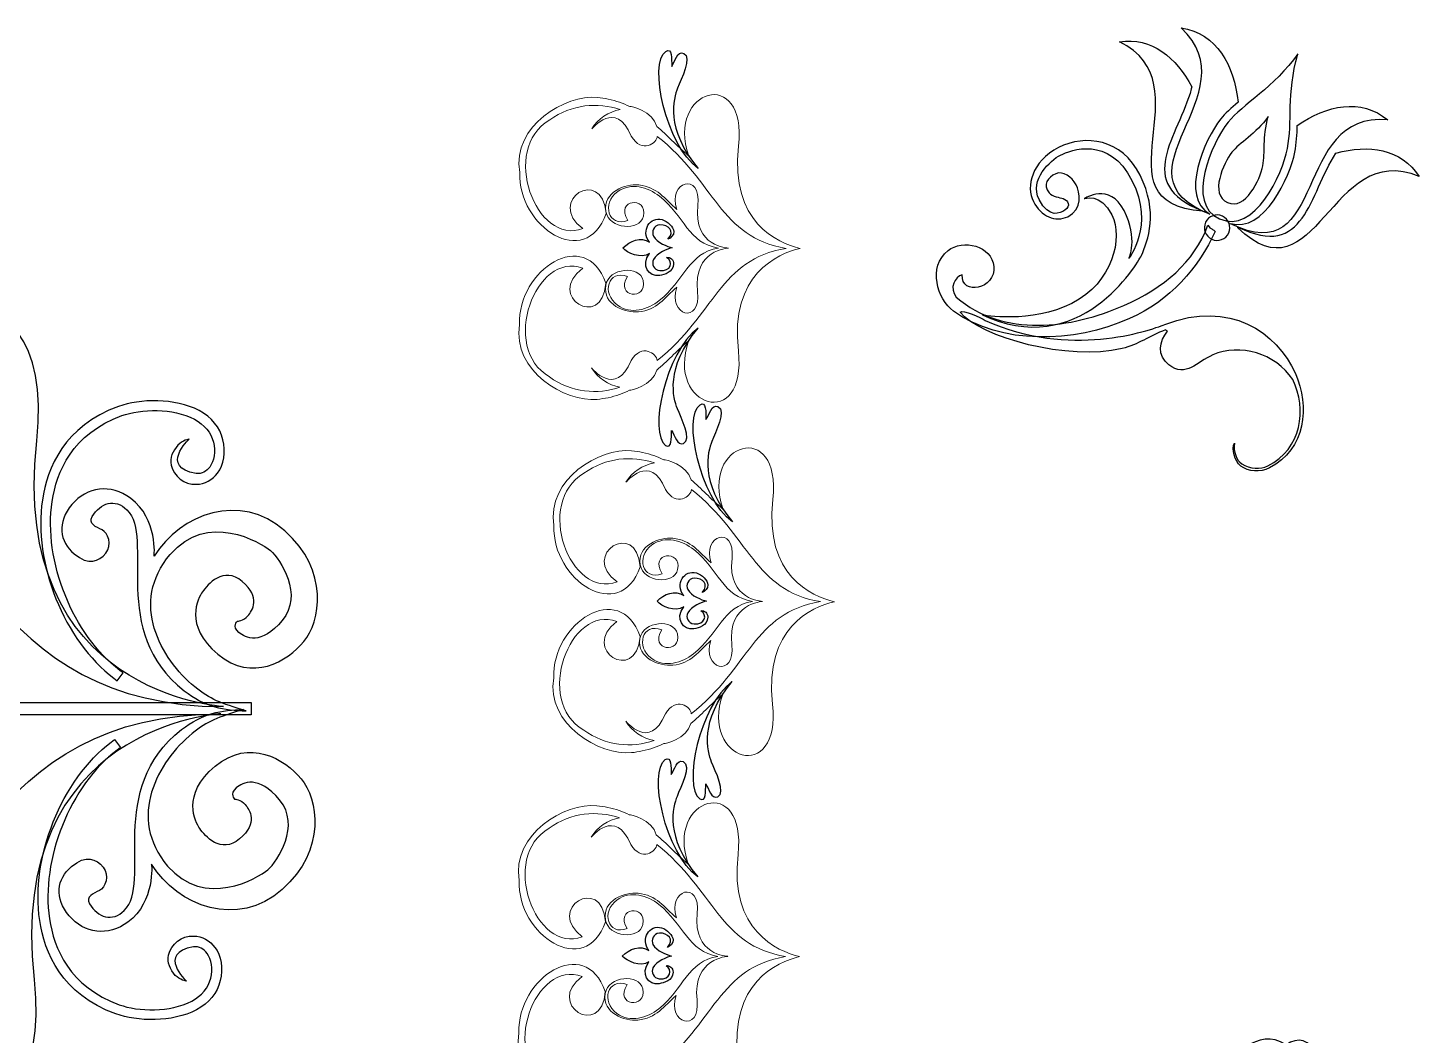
# Model space of a CAD drawing. Header units: millimetres. Extents: x -103 to 104, y -99 to 101.
# Drawn here: x 24.2 to 101.7, y 10.1 to 66.2 of the extents above; entities that cross this region are included whole.
import ezdxf

# ---------------------------------------------------------------- set-up
doc = ezdxf.new("R2010")
doc.units = ezdxf.units.MM
doc.header["$MEASUREMENT"] = 0
doc.layers.add('General Escritorio', color=7, linetype='Continuous', plot=False)
doc.layers.add('layer 1', color=7, linetype='Continuous')

msp = doc.modelspace()

# ---------------------------------------------------------------- linework, layer by layer
at = {"layer": 'General Escritorio', "color": 250}
for points, knots in [([(90.6046, 61.1368), (90.8454, 61.4393), (91.1848, 61.7417), (91.5665, 62.064), (91.5665, 62.064), (91.3497, 64.13), (90.382, 65.8979), (88.4025, 66.2052), (88.4025, 66.2052), (92.3516, 62.5327), (84.3228, 58.0719), (89.9941, 55.8262), (89.9941, 55.8262), (89.9962, 55.8282), (89.9975, 55.8325), (90.0007, 55.8339), (90.0007, 55.8339), (88.286, 56.7867), (89.7137, 60.0204), (90.6046, 61.1368)], [0, 0, 0, 0, 0.1666667, 0.1666667, 0.1666667, 0.1666667, 0.3333333, 0.3333333, 0.3333333, 0.3333333, 0.5, 0.5, 0.5, 0.5, 0.6666667, 0.6666667, 0.6666667, 0.6666667, 1, 1, 1, 1]), ([(89.5821, 56.0165), (89.5821, 56.0165), (89.5817, 56.0157), (89.5817, 56.0157), (89.5817, 56.0157), (85.684, 57.5582), (88.2564, 60.1479), (88.9661, 62.8089), (88.9661, 62.8089), (88.9737, 62.844), (88.9823, 62.881), (88.9909, 62.9165), (88.9909, 62.9165), (88.1358, 64.5648), (86.7647, 65.7012), (84.9577, 65.4256), (84.9577, 65.4256), (89.8294, 63.111), (83.5153, 56.4415), (89.5986, 56.0058), (89.5986, 56.0058), (89.5934, 56.0083), (89.5879, 56.0134), (89.5821, 56.0165)], [0, 0, 0, 0, 0.1428571, 0.1428571, 0.1428571, 0.1428572, 0.2857143, 0.2857143, 0.2857143, 0.2857143, 0.4285714, 0.4285714, 0.4285714, 0.4285714, 0.5714286, 0.5714286, 0.5714286, 0.5714286, 0.7142857, 0.7142857, 0.7142857, 0.7142857, 1, 1, 1, 1]), ([(90.5336, 55.574), (88.6195, 56.4318), (90.1033, 59.804), (91.0166, 60.9478), (91.0166, 60.9478), (91.8097, 61.9423), (93.5925, 62.9062), (94.9009, 64.7569), (94.9009, 64.7569), (94.2481, 62.4602), (94.6147, 60.9914), (94.3198, 59.4818), (94.3198, 59.4818), (94.0431, 58.0596), (92.499, 54.6926), (90.5336, 55.574)], [0, 0, 0, 0, 0.2, 0.2, 0.2, 0.2, 0.4, 0.4, 0.4, 0.4, 0.6, 0.6, 0.6, 0.6, 1, 1, 1, 1]), ([(99.907, 61.0848), (98.3984, 62.3083), (96.5095, 61.909), (94.8662, 60.7677), (94.8662, 60.7677), (94.8531, 60.2612), (94.8262, 59.7784), (94.7328, 59.2928), (94.7328, 59.2928), (94.4648, 57.9193), (93.0124, 54.7411), (91.1423, 55.3209), (91.1423, 55.3209), (91.1417, 55.316), (91.1399, 55.3103), (91.1393, 55.3051), (91.1393, 55.3051), (96.608, 52.605), (94.5337, 61.5511), (99.907, 61.0848)], [0, 0, 0, 0, 0.1666667, 0.1666667, 0.1666667, 0.1666667, 0.3333333, 0.3333333, 0.3333333, 0.3333333, 0.5, 0.5, 0.5, 0.5, 0.6666667, 0.6666667, 0.6666667, 0.6666667, 1, 1, 1, 1]), ([(77.3344, 50.2226), (77.3344, 50.2226), (80.0395, 49.7156), (82.3188, 50.8666), (82.3188, 50.8666), (84.5956, 52.0173), (85.1768, 54.5303), (84.5402, 55.7903), (84.5402, 55.7903), (83.9032, 57.05), (83.0044, 56.6967), (83.0044, 56.6967), (83.0044, 56.6967), (83.0044, 56.6967), (84.4248, 57.6152), (85.223, 56.0353), (85.223, 56.0353), (86.0223, 54.4547), (85.49, 53.3772), (85.49, 53.3772), (85.49, 53.3772), (85.49, 53.3772), (86.9318, 55.1831), (85.6585, 57.7032), (85.6585, 57.7032), (84.3858, 60.2213), (82.242, 59.4061), (81.6783, 59.1223), (81.6783, 59.1223), (81.1161, 58.8372), (79.931, 57.7528), (80.487, 56.654), (80.487, 56.654), (81.0427, 55.5538), (81.6728, 55.8883), (81.9181, 56.0561), (81.9181, 56.0561), (82.2623, 56.2914), (82.1176, 56.5996), (81.8231, 56.7052), (81.8231, 56.7052), (81.6497, 56.7679), (81.2115, 56.7991), (81.0482, 57.0166), (81.0482, 57.0166), (80.6886, 57.4963), (80.9576, 57.8679), (81.4289, 58.0853), (81.4289, 58.0853), (81.8103, 58.2613), (82.3288, 57.9022), (82.5448, 57.4741), (82.5448, 57.4741), (82.7618, 57.0457), (82.9441, 56.1137), (82.0807, 55.6935), (82.0807, 55.6935), (81.411, 55.3675), (80.589, 55.7113), (80.1694, 56.5435), (80.1694, 56.5435), (79.7505, 57.3739), (80.0681, 58.7786), (81.5695, 59.5378), (81.5695, 59.5378), (83.0702, 60.2957), (85.0855, 60.0357), (86.1139, 57.999), (86.1139, 57.999), (87.144, 55.9624), (86.5473, 54.348), (86.1873, 53.5285), (86.1873, 53.5285), (86.1873, 53.5285), (83.1473, 47.8398), (77.7147, 50.0646), (77.7147, 50.0646), (77.7147, 50.0646), (77.3344, 50.2226), (77.3344, 50.2226)], [0, 0, 0, 0, 0.047619, 0.047619, 0.047619, 0.0476191, 0.0952381, 0.0952381, 0.0952381, 0.0952381, 0.1428571, 0.1428571, 0.1428571, 0.1428572, 0.1904762, 0.1904762, 0.1904762, 0.1904762, 0.2380952, 0.2380952, 0.2380952, 0.2380952, 0.2857143, 0.2857143, 0.2857143, 0.2857143, 0.3333333, 0.3333333, 0.3333333, 0.3333333, 0.3809524, 0.3809524, 0.3809524, 0.3809524, 0.4285714, 0.4285714, 0.4285714, 0.4285714, 0.4761905, 0.4761905, 0.4761905, 0.4761905, 0.5238095, 0.5238095, 0.5238095, 0.5238095, 0.5714286, 0.5714286, 0.5714286, 0.5714286, 0.6190476, 0.6190476, 0.6190476, 0.6190476, 0.6666667, 0.6666667, 0.6666667, 0.6666667, 0.7142857, 0.7142857, 0.7142857, 0.7142857, 0.7619048, 0.7619048, 0.7619048, 0.7619048, 0.8095238, 0.8095238, 0.8095238, 0.8095238, 0.8571429, 0.8571429, 0.8571429, 0.8571429, 0.9047619, 0.9047619, 0.9047619, 0.9047619, 1, 1, 1, 1]), ([(97.0162, 59.2335), (95.5087, 56.9271), (95.3196, 53.2658), (91.5647, 55.1096), (91.5647, 55.1096), (91.5592, 55.0994), (91.5537, 55.0899), (91.5479, 55.0798), (91.5479, 55.0798), (95.9445, 50.8516), (96.6738, 60.0059), (101.654, 57.9368), (101.654, 57.9368), (100.6353, 59.4856), (98.8394, 59.7277), (97.0162, 59.2335)], [0, 0, 0, 0, 0.2, 0.2, 0.2, 0.2, 0.4, 0.4, 0.4, 0.4, 0.6, 0.6, 0.6, 0.6, 1, 1, 1, 1]), ([(91.0459, 54.789), (90.8822, 54.4333), (90.4619, 54.2768), (90.1064, 54.4399), (90.1064, 54.4399), (89.7512, 54.6032), (89.5948, 55.024), (89.7578, 55.3795), (89.7578, 55.3795), (89.9204, 55.7349), (90.3417, 55.891), (90.6969, 55.7283), (90.6969, 55.7283), (91.0528, 55.565), (91.2088, 55.1439), (91.0459, 54.789)], [0, 0, 0, 0, 0.2, 0.2, 0.2, 0.2, 0.4, 0.4, 0.4, 0.4, 0.6, 0.6, 0.6, 0.6, 1, 1, 1, 1]), ([(89.8928, 55.2167), (89.1232, 53.1528), (87.4309, 51.7275), (85.2099, 50.75), (85.2099, 50.75), (82.2961, 49.4694), (78.4937, 48.936), (75.8772, 51.213), (75.8772, 51.213), (75.4682, 51.726), (75.7945, 52.342), (76.212, 52.4593), (76.212, 52.4593), (76.1238, 51.2769), (78.0903, 51.6516), (77.9652, 52.9187), (77.9652, 52.9187), (77.8491, 54.0778), (76.2558, 54.4685), (75.4162, 53.8023), (75.4162, 53.8023), (74.2827, 52.9001), (74.8178, 51.0947), (75.7218, 50.4396), (75.7218, 50.4396), (78.3486, 48.5374), (82.4001, 48.6423), (85.531, 50.0193), (85.531, 50.0193), (87.7517, 50.997), (89.3781, 52.8605), (90.2921, 54.8669), (90.2921, 54.8669), (90.0516, 55.1012), (90.0754, 54.9453), (89.8928, 55.2167)], [0, 0, 0, 0, 0.1, 0.1, 0.1, 0.1, 0.2, 0.2, 0.2, 0.2, 0.3, 0.3, 0.3, 0.3, 0.4, 0.4, 0.4, 0.4, 0.5, 0.5, 0.5, 0.5, 0.6, 0.6, 0.6, 0.6, 0.7, 0.7, 0.7, 0.7, 0.8, 0.8, 0.8, 0.8, 1, 1, 1, 1]), ([(94.7583, 46.9604), (93.7286, 49.2683), (91.1055, 51.0876), (87.4985, 49.6968), (87.4985, 49.6968), (86.5676, 49.3375), (82.1975, 47.8013), (77.4936, 49.918), (77.4936, 49.918), (77.2393, 50.0992), (76.2475, 50.5213), (76.0846, 50.3852), (76.0846, 50.3852), (77.1994, 48.9771), (82.1386, 47.625), (85.1072, 48.356), (85.1072, 48.356), (86.0102, 48.5784), (86.6227, 49.0476), (87.523, 49.395), (87.523, 49.395), (87.5436, 49.4031), (87.6184, 49.3137), (87.6391, 49.321), (87.6391, 49.321), (87.1788, 48.7709), (87.0492, 47.9519), (87.7142, 47.4441), (87.7142, 47.4441), (88.6615, 46.7217), (89.2834, 47.6096), (90.1591, 47.9965), (90.1591, 47.9965), (91.6722, 48.6664), (93.648, 48.1038), (94.6133, 46.6248), (94.6133, 46.6248), (95.4339, 44.974), (95.1028, 42.7743), (93.2308, 41.8213), (93.2308, 41.8213), (92.817, 41.6114), (92.2324, 41.637), (91.7756, 41.9374), (91.7756, 41.9374), (91.4917, 42.1238), (91.2898, 42.6044), (91.3663, 43.0852), (91.3663, 43.0852), (91.2002, 42.768), (91.3642, 42.0999), (91.7253, 41.8141), (91.7253, 41.8141), (92.1383, 41.4889), (92.7898, 41.4462), (93.3114, 41.712), (93.3114, 41.712), (95.3381, 42.7429), (95.5734, 45.1329), (94.7583, 46.9604)], [0, 0, 0, 0, 0.0625, 0.0625, 0.0625, 0.0625, 0.125, 0.125, 0.125, 0.125, 0.1875, 0.1875, 0.1875, 0.1875, 0.25, 0.25, 0.25, 0.25, 0.3125, 0.3125, 0.3125, 0.3125, 0.375, 0.375, 0.375, 0.375, 0.4375, 0.4375, 0.4375, 0.4375, 0.5, 0.5, 0.5, 0.5, 0.5625, 0.5625, 0.5625, 0.5625, 0.625, 0.625, 0.625, 0.625, 0.6875, 0.6875, 0.6875, 0.6875, 0.75, 0.75, 0.75, 0.75, 0.8125, 0.8125, 0.8125, 0.8125, 0.875, 0.875, 0.875, 0.875, 1, 1, 1, 1]), ([(85.7739, 3.3513), (85.4907, 4.04), (85.6423, 5.0222), (85.911, 5.0794), (85.911, 5.0794), (86.2334, 5.13), (86.5108, 5.0553), (86.8811, 4.7397), (86.8811, 4.7397), (87.1133, 6.2283), (87.4713, 7.3246), (88.9461, 7.1709), (88.9461, 7.1709), (88.9413, 7.6618), (88.5981, 8.2547), (89.0088, 8.6943), (89.0088, 8.6943), (91.6491, 8.5975), (92.5352, 10.6939), (94.2481, 9.6028), (94.2481, 9.6028), (94.9044, 10.0276), (95.5338, 9.959), (96.0347, 8.9465), (96.0347, 8.9465), (96.854, 8.3064), (96.937, 7.6057), (96.5591, 6.9687), (96.5591, 6.9687), (97.0193, 6.9966), (97.3463, 6.4495), (98.1879, 6.6852), (98.1879, 6.6852), (98.4487, 6.6865), (98.4852, 6.2015), (98.3195, 5.6809), (98.3195, 5.6809), (98.1852, 5.2892), (97.8982, 4.8262), (97.9006, 4.5806), (97.9006, 4.5806), (98.9469, 2.5118), (96.475, 2.6651), (96.5677, 0.9518), (96.5677, 0.9518), (96.9512, 0.9605), (97.1668, 0.8971), (97.3701, 0.4647), (97.3701, 0.4647), (97.8724, -0.732), (97.3105, -1.4572), (96.4881, -2.138), (96.4881, -2.138), (96.4819, -1.4014), (96.7362, -0.7717), (95.9658, -0.3279), (95.9658, -0.3279), (96.0685, -1.5337), (96.382, -2.2207), (95.2899, -3.6858), (95.2899, -3.6858), (95.5194, -1.9523), (94.8317, -2.179), (94.0848, -0.9976), (94.0848, -0.9976), (93.824, -1.0907), (93.1795, -1.0545), (92.5621, -0.6621), (92.5621, -0.6621), (93.0282, -1.2939), (93.0361, -2.1528), (92.4016, -3.2359), (92.4016, -3.2359), (92.3433, -3.5618), (92.3926, -3.9573), (92.4456, -4.7373), (92.4456, -4.7373), (91.5454, -3.6118), (90.1801, -3.5887), (90.6101, -2.0115), (90.6101, -2.0115), (88.8231, -1.2326), (88.9392, -2.1769), (87.7052, -1.5168), (87.7052, -1.5168), (87.2504, -0.3937), (84.9932, -1.8234), (85.7739, 3.3513)], [0, 0, 0, 0, 0.0434783, 0.0434783, 0.0434783, 0.0434783, 0.0869565, 0.0869565, 0.0869565, 0.0869565, 0.1304348, 0.1304348, 0.1304348, 0.1304348, 0.173913, 0.173913, 0.173913, 0.1739131, 0.2173913, 0.2173913, 0.2173913, 0.2173913, 0.2608696, 0.2608696, 0.2608696, 0.2608696, 0.3043478, 0.3043478, 0.3043478, 0.3043478, 0.3478261, 0.3478261, 0.3478261, 0.3478261, 0.3913043, 0.3913043, 0.3913043, 0.3913044, 0.4347826, 0.4347826, 0.4347826, 0.4347826, 0.4782609, 0.4782609, 0.4782609, 0.4782609, 0.5217391, 0.5217391, 0.5217391, 0.5217391, 0.5652174, 0.5652174, 0.5652174, 0.5652174, 0.6086957, 0.6086957, 0.6086957, 0.6086957, 0.6521739, 0.6521739, 0.6521739, 0.6521739, 0.6956522, 0.6956522, 0.6956522, 0.6956522, 0.7391304, 0.7391304, 0.7391304, 0.7391304, 0.7826087, 0.7826087, 0.7826087, 0.7826087, 0.826087, 0.826087, 0.826087, 0.826087, 0.8695652, 0.8695652, 0.8695652, 0.8695652, 0.9130435, 0.9130435, 0.9130435, 0.9130435, 1, 1, 1, 1])]:
    msp.add_open_spline(points, degree=3, knots=knots, dxfattribs=at)
at = {"layer": 'General Escritorio', "color": 7}
msp.add_open_spline([(90.9718, 56.4816), (89.9738, 56.9283), (90.7476, 58.6856), (91.2233, 59.2816), (91.2233, 59.2816), (91.6367, 59.7996), (92.5659, 60.3021), (93.2477, 61.2665), (93.2477, 61.2665), (92.9069, 60.0699), (93.0978, 59.3043), (92.9445, 58.5175), (92.9445, 58.5175), (92.8005, 57.7768), (91.9957, 56.0222), (90.9718, 56.4816)], degree=3, knots=[0, 0, 0, 0, 0.2, 0.2, 0.2, 0.2, 0.4, 0.4, 0.4, 0.4, 0.6, 0.6, 0.6, 0.6, 1, 1, 1, 1], dxfattribs=at)
at = {"layer": 'layer 1', "color": 250}
for points, knots in [([(61.5107, 58.3696), (59.6439, 60.5939), (60.1352, 62.2762), (60.3572, 62.8506), (60.3572, 62.8506), (60.5517, 63.354), (61.1919, 64.5748), (60.6978, 64.7861), (60.6978, 64.7861), (60.3379, 64.9404), (60.2208, 64.3223), (60.032, 64.0625), (60.032, 64.0625), (60.0252, 64.4721), (60.0492, 65.1292), (59.703, 64.8932), (59.703, 64.8932), (58.7402, 64.2351), (59.6833, 59.6855), (61.5107, 58.3696)], [0, 0, 0, 0, 0.1666667, 0.1666667, 0.1666667, 0.1666667, 0.3333333, 0.3333333, 0.3333333, 0.3333333, 0.5, 0.5, 0.5, 0.5, 0.6666667, 0.6666667, 0.6666667, 0.6666667, 1, 1, 1, 1]), ([(58.7943, 54.2665), (58.3035, 54.602), (57.706, 54.3619), (57.3099, 53.9543), (57.3099, 53.9543), (57.5577, 53.6825), (58.3035, 53.3117), (58.7943, 53.6473), (58.7943, 53.6473), (58.2909, 52.9946), (58.7595, 52.2996), (59.3608, 52.4224), (59.3608, 52.4224), (59.6291, 52.4772), (60.1133, 52.5702), (60.1337, 53.0662), (60.1337, 53.0662), (60.1429, 53.2876), (59.94, 53.4726), (59.7459, 53.4168), (59.7459, 53.4168), (60.1429, 53.2045), (59.986, 52.6229), (59.3673, 52.6965), (59.3673, 52.6965), (59.0299, 52.737), (58.8951, 53.0681), (59.0159, 53.3017), (59.0159, 53.3017), (59.2125, 53.6808), (59.8131, 53.9168), (60.0537, 53.9568), (60.0537, 53.9568), (59.7979, 54.0375), (59.2129, 54.2327), (59.0159, 54.6121), (59.0159, 54.6121), (58.8951, 54.8455), (59.0259, 55.2223), (59.3764, 55.2362), (59.3764, 55.2362), (59.8386, 55.255), (60.245, 54.8948), (59.8198, 54.4422), (59.8198, 54.4422), (59.9678, 54.4977), (60.1617, 54.673), (60.1429, 54.8669), (60.1429, 54.8669), (60.119, 55.1222), (59.8106, 55.4399), (59.4965, 55.5321), (59.4965, 55.5321), (58.829, 55.7281), (58.2909, 54.919), (58.7943, 54.2665)], [0, 0, 0, 0, 0.0666667, 0.0666667, 0.0666667, 0.0666667, 0.1333333, 0.1333333, 0.1333333, 0.1333333, 0.2, 0.2, 0.2, 0.2, 0.2666667, 0.2666667, 0.2666667, 0.2666667, 0.3333333, 0.3333333, 0.3333333, 0.3333333, 0.4, 0.4, 0.4, 0.4, 0.4666667, 0.4666667, 0.4666667, 0.4666667, 0.5333333, 0.5333333, 0.5333333, 0.5333333, 0.6, 0.6, 0.6, 0.6, 0.6666667, 0.6666667, 0.6666667, 0.6666667, 0.7333333, 0.7333333, 0.7333333, 0.7333333, 0.8, 0.8, 0.8, 0.8, 0.8666667, 0.8666667, 0.8666667, 0.8666667, 1, 1, 1, 1]), ([(35.0778, 28.4234), (22.0359, 28.4525), (20.842, 39.078), (11.692, 46.2795), (11.692, 46.2795), (7.7408, 49.393), (2.0365, 51.0917), (-2.471, 47.8626), (-2.471, 47.8626), (-8.006, 43.8967), (-5.7227, 35.6374), (0.9501, 38.0971), (0.9501, 38.0971), (-3.5578, 45.3703), (7.7569, 46.3739), (6.248, 39.5281), (6.248, 39.5281), (5.0734, 34.203), (-5.476, 35.1807), (-6.453, 41.113), (-6.453, 41.113), (-7.5437, 47.7454), (0.14, 50.5415), (4.6363, 50.1082), (4.6363, 50.1082), (10.916, 49.4959), (13.4723, 45.3328), (17.6172, 41.7983), (17.6172, 41.7983), (14.2957, 51.3038), (25.9554, 54.7801), (24.6719, 43.2081), (24.6719, 43.2081), (23.1041, 29.0727), (35.0778, 28.4234), (35.0778, 28.4234)], [0, 0, 0, 0, 0.1, 0.1, 0.1, 0.1, 0.2, 0.2, 0.2, 0.2, 0.3, 0.3, 0.3, 0.3, 0.4, 0.4, 0.4, 0.4, 0.5, 0.5, 0.5, 0.5, 0.6, 0.6, 0.6, 0.6, 0.7, 0.7, 0.7, 0.7, 0.8, 0.8, 0.8, 0.8, 1, 1, 1, 1]), ([(61.4993, 49.4866), (59.6325, 47.2623), (60.1238, 45.58), (60.3458, 45.0056), (60.3458, 45.0056), (60.5403, 44.5022), (61.1805, 43.2814), (60.6864, 43.0701), (60.6864, 43.0701), (60.3265, 42.9158), (60.2094, 43.5339), (60.0206, 43.7937), (60.0206, 43.7937), (60.0138, 43.3841), (60.0378, 42.727), (59.6916, 42.963), (59.6916, 42.963), (58.7287, 43.6212), (59.6719, 48.1708), (61.4993, 49.4866)], [0, 0, 0, 0, 0.1666667, 0.1666667, 0.1666667, 0.1666667, 0.3333333, 0.3333333, 0.3333333, 0.3333333, 0.5, 0.5, 0.5, 0.5, 0.6666667, 0.6666667, 0.6666667, 0.6666667, 1, 1, 1, 1]), ([(34.7396, 41.4267), (34.4633, 41.0638), (34.0396, 40.8065), (33.5426, 40.796), (33.5426, 40.796), (32.9018, 40.778), (32.2866, 41.2358), (32.1638, 41.8617), (32.1638, 41.8617), (32.0822, 42.282), (32.2256, 42.6487), (32.5339, 42.9817), (32.5339, 42.9817), (32.7796, 43.2546), (33.1522, 43.3038), (33.1522, 43.3038), (33.1522, 43.3038), (33.1522, 43.3038), (31.4838, 41.739), (33.5426, 41.4039), (33.5426, 41.4039), (33.8722, 41.3503), (34.1265, 41.528), (34.3032, 41.7596), (34.3032, 41.7596), (34.5472, 42.0817), (34.6299, 42.6384), (34.5094, 43.1428), (34.5094, 43.1428), (34.3749, 43.6852), (34.0182, 44.1133), (33.4473, 44.4185), (33.4473, 44.4185), (32.2513, 45.0588), (30.4755, 45.0017), (29.4152, 44.6197), (29.4152, 44.6197), (26.6454, 43.618), (25.7741, 41.4711), (25.5274, 39.8436), (25.5274, 39.8436), (25.0299, 36.5347), (26.6829, 32.4067), (29.2962, 30.441), (29.2962, 30.441), (29.2962, 30.441), (29.4841, 30.2974), (29.4841, 30.2974), (29.4841, 30.2974), (29.4841, 30.2974), (29.146, 29.8642), (29.146, 29.8642), (29.146, 29.8642), (29.146, 29.8642), (28.9632, 30.0031), (28.9632, 30.0031), (28.9632, 30.0031), (26.205, 32.0743), (24.4576, 36.4353), (24.9826, 39.9232), (24.9826, 39.9232), (25.251, 41.6994), (26.2045, 44.0448), (29.2273, 45.1337), (29.2273, 45.1337), (30.4013, 45.5565), (32.3684, 45.6181), (33.7076, 44.9041), (33.7076, 44.9041), (34.4192, 44.5233), (34.8693, 43.9737), (35.0402, 43.2753), (35.0402, 43.2753), (35.2079, 42.6073), (35.0885, 41.8811), (34.7396, 41.4267)], [0, 0, 0, 0, 0.05, 0.05, 0.05, 0.05, 0.1, 0.1, 0.1, 0.1, 0.15, 0.15, 0.15, 0.15, 0.2, 0.2, 0.2, 0.2, 0.25, 0.25, 0.25, 0.25, 0.3, 0.3, 0.3, 0.3, 0.35, 0.35, 0.35, 0.35, 0.4, 0.4, 0.4, 0.4, 0.45, 0.45, 0.45, 0.45, 0.5, 0.5, 0.5, 0.5, 0.55, 0.55, 0.55, 0.55, 0.6, 0.6, 0.6, 0.6, 0.65, 0.65, 0.65, 0.65, 0.7, 0.7, 0.7, 0.7, 0.75, 0.75, 0.75, 0.75, 0.8, 0.8, 0.8, 0.8, 0.85, 0.85, 0.85, 0.85, 0.9, 0.9, 0.9, 0.9, 1, 1, 1, 1]), ([(63.4159, 38.7038), (61.5491, 40.9281), (62.0404, 42.6104), (62.2624, 43.1848), (62.2624, 43.1848), (62.4569, 43.6883), (63.0971, 44.909), (62.603, 45.1204), (62.603, 45.1204), (62.2431, 45.2747), (62.126, 44.6566), (61.9372, 44.3967), (61.9372, 44.3967), (61.9303, 44.8063), (61.9544, 45.4634), (61.6082, 45.2274), (61.6082, 45.2274), (60.6453, 44.5693), (61.5885, 40.0197), (63.4159, 38.7038)], [0, 0, 0, 0, 0.1666667, 0.1666667, 0.1666667, 0.1666667, 0.3333333, 0.3333333, 0.3333333, 0.3333333, 0.5, 0.5, 0.5, 0.5, 0.6666667, 0.6666667, 0.6666667, 0.6666667, 1, 1, 1, 1]), ([(32.8802, 29.3054), (28.6436, 32.6162), (31.273, 37.8054), (29.6894, 39.3826), (29.6894, 39.3826), (29.036, 40.0317), (28.2169, 39.7627), (27.759, 39.005), (27.759, 39.005), (27.5119, 38.6001), (27.9909, 38.4153), (28.3117, 38.26), (28.3117, 38.26), (28.6284, 38.1056), (28.9031, 37.4259), (28.518, 36.9668), (28.518, 36.9668), (28.1291, 36.5024), (27.5714, 36.2393), (26.7501, 36.9319), (26.7501, 36.9319), (25.9257, 37.6219), (25.8, 38.6803), (26.6286, 39.6683), (26.6286, 39.6683), (27.4601, 40.6577), (28.7935, 40.8401), (29.8976, 40.0176), (29.8976, 40.0176), (31.4346, 38.873), (31.2081, 36.7889), (31.2081, 36.7889), (31.2081, 36.7889), (32.6775, 39.1589), (36.0219, 40.3906), (38.4839, 38.2082), (38.4839, 38.2082), (40.9958, 35.9825), (40.4594, 33.1295), (39.5474, 32.0415), (39.5474, 32.0415), (38.6359, 30.9543), (36.6659, 29.7399), (34.7519, 31.3431), (34.7519, 31.3431), (32.8395, 32.9473), (33.6507, 34.4605), (33.8979, 34.8122), (33.8979, 34.8122), (34.1787, 35.2137), (35.0633, 36.2684), (36.1167, 35.3851), (36.1167, 35.3851), (37.1736, 34.5018), (36.6758, 33.7756), (36.4286, 33.4794), (36.4286, 33.4794), (36.1799, 33.1814), (35.8425, 33.1814), (35.8425, 33.1814), (35.8425, 33.1814), (35.8425, 33.1814), (35.5234, 32.8891), (35.9305, 32.549), (35.9305, 32.549), (36.2927, 32.2451), (37.1584, 31.8027), (38.3443, 33.2176), (38.3443, 33.2176), (39.5335, 34.6388), (38.2427, 36.6344), (37.6828, 37.1051), (37.6828, 37.1051), (37.1231, 37.5759), (34.178, 39.316), (32.1088, 36.8989), (32.1088, 36.8989), (29.8137, 34.2186), (31.5741, 31.0675), (33.4754, 29.522), (33.4754, 29.522), (34.3458, 28.8167), (34.888, 28.6247), (36.3286, 28.1868), (36.3286, 28.1868), (35.1166, 28.2108), (34.0334, 28.4041), (32.8802, 29.3054)], [0, 0, 0, 0, 0.0434783, 0.0434783, 0.0434783, 0.0434783, 0.0869565, 0.0869565, 0.0869565, 0.0869565, 0.1304348, 0.1304348, 0.1304348, 0.1304348, 0.173913, 0.173913, 0.173913, 0.1739131, 0.2173913, 0.2173913, 0.2173913, 0.2173913, 0.2608696, 0.2608696, 0.2608696, 0.2608696, 0.3043478, 0.3043478, 0.3043478, 0.3043478, 0.3478261, 0.3478261, 0.3478261, 0.3478261, 0.3913043, 0.3913043, 0.3913043, 0.3913044, 0.4347826, 0.4347826, 0.4347826, 0.4347826, 0.4782609, 0.4782609, 0.4782609, 0.4782609, 0.5217391, 0.5217391, 0.5217391, 0.5217391, 0.5652174, 0.5652174, 0.5652174, 0.5652174, 0.6086957, 0.6086957, 0.6086957, 0.6086957, 0.6521739, 0.6521739, 0.6521739, 0.6521739, 0.6956522, 0.6956522, 0.6956522, 0.6956522, 0.7391304, 0.7391304, 0.7391304, 0.7391304, 0.7826087, 0.7826087, 0.7826087, 0.7826087, 0.826087, 0.826087, 0.826087, 0.826087, 0.8695652, 0.8695652, 0.8695652, 0.8695652, 0.9130435, 0.9130435, 0.9130435, 0.9130435, 1, 1, 1, 1]), ([(60.6995, 34.6008), (60.2086, 34.9362), (59.6112, 34.6961), (59.2151, 34.2886), (59.2151, 34.2886), (59.4629, 34.0167), (60.2086, 33.6459), (60.6995, 33.9815), (60.6995, 33.9815), (60.196, 33.3288), (60.6647, 32.6338), (61.266, 32.7566), (61.266, 32.7566), (61.5343, 32.8114), (62.0185, 32.9044), (62.0389, 33.4004), (62.0389, 33.4004), (62.048, 33.6218), (61.8451, 33.8068), (61.6511, 33.751), (61.6511, 33.751), (62.048, 33.5388), (61.8912, 32.9571), (61.2725, 33.0307), (61.2725, 33.0307), (60.9351, 33.0712), (60.8003, 33.4024), (60.9211, 33.6359), (60.9211, 33.6359), (61.1177, 34.015), (61.7183, 34.251), (61.9589, 34.291), (61.9589, 34.291), (61.7031, 34.3717), (61.1181, 34.5669), (60.9211, 34.9463), (60.9211, 34.9463), (60.8003, 35.1797), (60.931, 35.5566), (61.2816, 35.5704), (61.2816, 35.5704), (61.7438, 35.5893), (62.1501, 35.229), (61.7249, 34.7764), (61.7249, 34.7764), (61.873, 34.8319), (62.0669, 35.0073), (62.048, 35.2011), (62.048, 35.2011), (62.0242, 35.4565), (61.7158, 35.7741), (61.4017, 35.8663), (61.4017, 35.8663), (60.7342, 36.0623), (60.196, 35.2532), (60.6995, 34.6008)], [0, 0, 0, 0, 0.0666667, 0.0666667, 0.0666667, 0.0666667, 0.1333333, 0.1333333, 0.1333333, 0.1333333, 0.2, 0.2, 0.2, 0.2, 0.2666667, 0.2666667, 0.2666667, 0.2666667, 0.3333333, 0.3333333, 0.3333333, 0.3333333, 0.4, 0.4, 0.4, 0.4, 0.4666667, 0.4666667, 0.4666667, 0.4666667, 0.5333333, 0.5333333, 0.5333333, 0.5333333, 0.6, 0.6, 0.6, 0.6, 0.6666667, 0.6666667, 0.6666667, 0.6666667, 0.7333333, 0.7333333, 0.7333333, 0.7333333, 0.8, 0.8, 0.8, 0.8, 0.8666667, 0.8666667, 0.8666667, 0.8666667, 1, 1, 1, 1]), ([(63.4045, 29.8209), (61.5377, 27.5965), (62.029, 25.9142), (62.251, 25.3398), (62.251, 25.3398), (62.4455, 24.8364), (63.0857, 23.6156), (62.5916, 23.4043), (62.5916, 23.4043), (62.2317, 23.25), (62.1146, 23.8681), (61.9258, 24.1279), (61.9258, 24.1279), (61.9189, 23.7184), (61.9429, 23.0612), (61.5968, 23.2972), (61.5968, 23.2972), (60.6339, 23.9554), (61.577, 28.505), (63.4045, 29.8209)], [0, 0, 0, 0, 0.1666667, 0.1666667, 0.1666667, 0.1666667, 0.3333333, 0.3333333, 0.3333333, 0.3333333, 0.5, 0.5, 0.5, 0.5, 0.6666667, 0.6666667, 0.6666667, 0.6666667, 1, 1, 1, 1]), ([(34.9314, 28.0265), (21.8882, 27.9966), (20.6948, 17.3706), (11.5443, 10.1677), (11.5443, 10.1677), (7.5936, 7.0548), (1.8892, 5.3575), (-2.6191, 8.586), (-2.6191, 8.586), (-8.1533, 12.5526), (-5.8698, 20.812), (0.8024, 18.3502), (0.8024, 18.3502), (-3.7062, 11.0769), (7.61, 10.0747), (6.1003, 16.9212), (6.1003, 16.9212), (4.9253, 22.2456), (-5.6241, 21.2679), (-6.6018, 15.3369), (-6.6018, 15.3369), (-7.6906, 8.7045), (-0.0067, 5.907), (4.488, 6.3423), (4.488, 6.3423), (10.768, 6.9535), (13.3247, 11.1158), (17.4696, 14.6516), (17.4696, 14.6516), (14.1472, 5.1467), (25.8067, 1.6698), (24.5244, 13.2418), (24.5244, 13.2418), (22.9564, 27.3765), (34.9314, 28.0265), (34.9314, 28.0265)], [0, 0, 0, 0, 0.1, 0.1, 0.1, 0.1, 0.2, 0.2, 0.2, 0.2, 0.3, 0.3, 0.3, 0.3, 0.4, 0.4, 0.4, 0.4, 0.5, 0.5, 0.5, 0.5, 0.6, 0.6, 0.6, 0.6, 0.7, 0.7, 0.7, 0.7, 0.8, 0.8, 0.8, 0.8, 1, 1, 1, 1]), ([(18.9812, 27.9733), (18.9812, 27.9733), (36.6094, 27.9733), (36.6094, 27.9733), (36.6094, 27.9733), (36.6094, 27.9733), (36.6094, 28.6459), (36.6094, 28.6459), (36.6094, 28.6459), (36.6094, 28.6459), (18.9812, 28.6459), (18.9812, 28.6459), (18.9812, 28.6459), (18.9812, 28.6459), (18.9812, 27.9733), (18.9812, 27.9733)], [0, 0, 0, 0, 0.2, 0.2, 0.2, 0.2, 0.4, 0.4, 0.4, 0.4, 0.6, 0.6, 0.6, 0.6, 1, 1, 1, 1]), ([(32.7325, 27.1432), (28.4964, 23.8324), (31.1249, 18.6426), (29.5411, 17.0673), (29.5411, 17.0673), (28.8889, 16.4169), (28.07, 16.6859), (27.6109, 17.4438), (27.6109, 17.4438), (27.3648, 17.8485), (27.8436, 18.0333), (28.1646, 18.188), (28.1646, 18.188), (28.4818, 18.3438), (28.7567, 19.0227), (28.3697, 19.4818), (28.3697, 19.4818), (27.9819, 19.9462), (27.4243, 20.2093), (26.6022, 19.518), (26.6022, 19.518), (25.7771, 18.8275), (25.6519, 17.7689), (26.4815, 16.7808), (26.4815, 16.7808), (27.3119, 15.7915), (28.6451, 15.6085), (29.7506, 16.4304), (29.7506, 16.4304), (31.2876, 17.5755), (31.0603, 19.6603), (31.0603, 19.6603), (31.0603, 19.6603), (32.5294, 17.2904), (35.8744, 16.058), (38.3368, 18.2404), (38.3368, 18.2404), (40.847, 20.4661), (40.3104, 23.319), (39.4002, 24.4073), (39.4002, 24.4073), (38.4893, 25.4943), (36.5187, 26.7087), (34.6035, 25.105), (34.6035, 25.105), (32.6918, 23.5013), (33.5032, 21.9881), (33.7496, 21.6371), (33.7496, 21.6371), (34.0312, 21.2349), (34.9152, 20.1802), (35.9692, 21.0635), (35.9692, 21.0635), (37.0255, 21.9468), (36.5279, 22.6736), (36.2798, 22.9697), (36.2798, 22.9697), (36.0317, 23.2672), (35.6944, 23.2672), (35.6944, 23.2672), (35.6944, 23.2672), (35.6944, 23.2672), (35.3753, 23.5595), (35.783, 23.9003), (35.783, 23.9003), (36.1437, 24.2048), (37.0103, 24.6459), (38.1971, 23.231), (38.1971, 23.231), (39.3852, 21.8103), (38.095, 19.8155), (37.5353, 19.3442), (37.5353, 19.3442), (36.9754, 18.874), (34.0306, 17.1333), (31.9607, 19.5505), (31.9607, 19.5505), (29.6658, 22.2314), (31.425, 25.3811), (33.3283, 26.9271), (33.3283, 26.9271), (34.1967, 27.6319), (34.7396, 27.8234), (36.1822, 28.2632), (36.1822, 28.2632), (34.9685, 28.2386), (33.887, 28.0452), (32.7325, 27.1432)], [0, 0, 0, 0, 0.0434783, 0.0434783, 0.0434783, 0.0434783, 0.0869565, 0.0869565, 0.0869565, 0.0869565, 0.1304348, 0.1304348, 0.1304348, 0.1304348, 0.173913, 0.173913, 0.173913, 0.1739131, 0.2173913, 0.2173913, 0.2173913, 0.2173913, 0.2608696, 0.2608696, 0.2608696, 0.2608696, 0.3043478, 0.3043478, 0.3043478, 0.3043478, 0.3478261, 0.3478261, 0.3478261, 0.3478261, 0.3913043, 0.3913043, 0.3913043, 0.3913044, 0.4347826, 0.4347826, 0.4347826, 0.4347826, 0.4782609, 0.4782609, 0.4782609, 0.4782609, 0.5217391, 0.5217391, 0.5217391, 0.5217391, 0.5652174, 0.5652174, 0.5652174, 0.5652174, 0.6086957, 0.6086957, 0.6086957, 0.6086957, 0.6521739, 0.6521739, 0.6521739, 0.6521739, 0.6956522, 0.6956522, 0.6956522, 0.6956522, 0.7391304, 0.7391304, 0.7391304, 0.7391304, 0.7826087, 0.7826087, 0.7826087, 0.7826087, 0.826087, 0.826087, 0.826087, 0.826087, 0.8695652, 0.8695652, 0.8695652, 0.8695652, 0.9130435, 0.9130435, 0.9130435, 0.9130435, 1, 1, 1, 1]), ([(34.5922, 15.0227), (34.3154, 15.3848), (33.891, 15.6428), (33.3949, 15.6537), (33.3949, 15.6537), (32.7545, 15.6719), (32.1385, 15.2141), (32.0163, 14.5882), (32.0163, 14.5882), (31.9358, 14.1672), (32.0775, 13.7993), (32.3864, 13.4656), (32.3864, 13.4656), (32.6315, 13.1934), (33.0051, 13.1448), (33.0051, 13.1448), (33.0051, 13.1448), (33.0051, 13.1448), (31.3364, 14.7098), (33.3949, 15.046), (33.3949, 15.046), (33.7251, 15.0983), (33.9796, 14.9219), (34.1556, 14.689), (34.1556, 14.689), (34.3995, 14.3671), (34.4809, 13.8104), (34.3604, 13.3053), (34.3604, 13.3053), (34.2275, 12.7647), (33.8709, 12.3366), (33.2986, 12.0301), (33.2986, 12.0301), (32.1034, 11.3912), (30.3274, 11.4469), (29.268, 11.8296), (29.268, 11.8296), (26.4967, 12.8319), (25.626, 14.9788), (25.3793, 16.6055), (25.3793, 16.6055), (24.8823, 19.9139), (26.5348, 24.0432), (29.1488, 26.0084), (29.1488, 26.0084), (29.1488, 26.0084), (29.3367, 26.1512), (29.3367, 26.1512), (29.3367, 26.1512), (29.3367, 26.1512), (28.9985, 26.5857), (28.9985, 26.5857), (28.9985, 26.5857), (28.9985, 26.5857), (28.8155, 26.4461), (28.8155, 26.4461), (28.8155, 26.4461), (26.0586, 24.3748), (24.31, 20.0133), (24.8352, 16.5243), (24.8352, 16.5243), (25.1032, 14.7498), (26.0564, 12.4051), (29.0803, 11.3163), (29.0803, 11.3163), (30.2532, 10.8921), (32.2203, 10.8307), (33.5588, 11.5437), (33.5588, 11.5437), (34.2718, 11.9261), (34.7212, 12.4749), (34.8922, 13.1733), (34.8922, 13.1733), (35.0603, 13.8406), (34.9404, 14.5681), (34.5922, 15.0227)], [0, 0, 0, 0, 0.05, 0.05, 0.05, 0.05, 0.1, 0.1, 0.1, 0.1, 0.15, 0.15, 0.15, 0.15, 0.2, 0.2, 0.2, 0.2, 0.25, 0.25, 0.25, 0.25, 0.3, 0.3, 0.3, 0.3, 0.35, 0.35, 0.35, 0.35, 0.4, 0.4, 0.4, 0.4, 0.45, 0.45, 0.45, 0.45, 0.5, 0.5, 0.5, 0.5, 0.55, 0.55, 0.55, 0.55, 0.6, 0.6, 0.6, 0.6, 0.65, 0.65, 0.65, 0.65, 0.7, 0.7, 0.7, 0.7, 0.75, 0.75, 0.75, 0.75, 0.8, 0.8, 0.8, 0.8, 0.85, 0.85, 0.85, 0.85, 0.9, 0.9, 0.9, 0.9, 1, 1, 1, 1]), ([(61.48, 18.9476), (59.6132, 21.1719), (60.1045, 22.8542), (60.3265, 23.4286), (60.3265, 23.4286), (60.521, 23.932), (61.1612, 25.1528), (60.6671, 25.3641), (60.6671, 25.3641), (60.3072, 25.5184), (60.1901, 24.9003), (60.0013, 24.6405), (60.0013, 24.6405), (59.9945, 25.0501), (60.0185, 25.7072), (59.6723, 25.4712), (59.6723, 25.4712), (58.7094, 24.8131), (59.6526, 20.2635), (61.48, 18.9476)], [0, 0, 0, 0, 0.1666667, 0.1666667, 0.1666667, 0.1666667, 0.3333333, 0.3333333, 0.3333333, 0.3333333, 0.5, 0.5, 0.5, 0.5, 0.6666667, 0.6666667, 0.6666667, 0.6666667, 1, 1, 1, 1]), ([(58.7636, 14.8445), (58.2728, 15.18), (57.6753, 14.9399), (57.2792, 14.5323), (57.2792, 14.5323), (57.527, 14.2605), (58.2728, 13.8897), (58.7636, 14.2253), (58.7636, 14.2253), (58.2602, 13.5726), (58.7288, 12.8776), (59.3301, 13.0003), (59.3301, 13.0003), (59.5984, 13.0551), (60.0826, 13.1482), (60.103, 13.6442), (60.103, 13.6442), (60.1122, 13.8655), (59.9092, 14.0506), (59.7152, 13.9948), (59.7152, 13.9948), (60.1122, 13.7825), (59.9553, 13.2009), (59.3366, 13.2745), (59.3366, 13.2745), (58.9992, 13.315), (58.8644, 13.6461), (58.9852, 13.8797), (58.9852, 13.8797), (59.1818, 14.2588), (59.7824, 14.4948), (60.023, 14.5348), (60.023, 14.5348), (59.7672, 14.6155), (59.1822, 14.8107), (58.9852, 15.1901), (58.9852, 15.1901), (58.8644, 15.4234), (58.9951, 15.8003), (59.3457, 15.8142), (59.3457, 15.8142), (59.8079, 15.833), (60.2142, 15.4728), (59.789, 15.0202), (59.789, 15.0202), (59.9371, 15.0757), (60.131, 15.251), (60.1122, 15.4449), (60.1122, 15.4449), (60.0883, 15.7002), (59.7799, 16.0179), (59.4658, 16.1101), (59.4658, 16.1101), (58.7983, 16.3061), (58.2602, 15.497), (58.7636, 14.8445)], [0, 0, 0, 0, 0.0666667, 0.0666667, 0.0666667, 0.0666667, 0.1333333, 0.1333333, 0.1333333, 0.1333333, 0.2, 0.2, 0.2, 0.2, 0.2666667, 0.2666667, 0.2666667, 0.2666667, 0.3333333, 0.3333333, 0.3333333, 0.3333333, 0.4, 0.4, 0.4, 0.4, 0.4666667, 0.4666667, 0.4666667, 0.4666667, 0.5333333, 0.5333333, 0.5333333, 0.5333333, 0.6, 0.6, 0.6, 0.6, 0.6666667, 0.6666667, 0.6666667, 0.6666667, 0.7333333, 0.7333333, 0.7333333, 0.7333333, 0.8, 0.8, 0.8, 0.8, 0.8666667, 0.8666667, 0.8666667, 0.8666667, 1, 1, 1, 1])]:
    msp.add_open_spline(points, degree=3, knots=knots, dxfattribs=at)
at = {"layer": 'layer 1', "color": 250, "lineweight": 9}
for points, knots in [([(59.2045, 60.7126), (59.7779, 60.2305), (60.2638, 59.6836), (60.9844, 59.0688), (60.9844, 59.0688), (59.6807, 62.7986), (64.2559, 64.163), (63.7527, 59.6221), (63.7527, 59.6221), (63.2827, 55.3852), (65.9138, 54.2358), (67.1824, 53.9294), (67.1824, 53.9294), (65.9186, 53.6274), (63.2698, 52.4846), (63.7413, 48.2342), (63.7413, 48.2342), (64.2445, 43.6933), (59.6693, 45.0576), (60.973, 48.7874), (60.973, 48.7874), (60.2524, 48.1727), (59.7665, 47.6257), (59.1931, 47.1437)], [0, 0, 0, 0, 0.1428571, 0.1428571, 0.1428571, 0.1428572, 0.2857143, 0.2857143, 0.2857143, 0.2857143, 0.4285714, 0.4285714, 0.4285714, 0.4285714, 0.5714286, 0.5714286, 0.5714286, 0.5714286, 0.7142857, 0.7142857, 0.7142857, 0.7142857, 1, 1, 1, 1]), ([(57.1613, 61.6574), (55.9048, 62.0748), (54.4663, 61.9599), (53.2349, 61.0781), (53.2349, 61.0781), (50.4527, 59.4535), (52.4654, 54.0608), (55.0836, 55.0269), (55.0836, 55.0269), (52.9878, 56.5788), (56.1672, 58.5455), (56.3745, 55.8721), (56.3745, 55.8721), (55.2358, 52.6444), (51.4547, 55.1323), (51.5659, 58.1624), (51.5659, 58.1624), (51.1386, 60.765), (54.1266, 62.5003), (55.8904, 62.3295), (55.8904, 62.3295), (56.1032, 62.3088), (56.3051, 62.2777), (56.4974, 62.2372)], [0, 0, 0, 0, 0.1428571, 0.1428571, 0.1428571, 0.1428572, 0.2857143, 0.2857143, 0.2857143, 0.2857143, 0.4285714, 0.4285714, 0.4285714, 0.4285714, 0.5714286, 0.5714286, 0.5714286, 0.5714286, 0.7142857, 0.7142857, 0.7142857, 0.7142857, 1, 1, 1, 1]), ([(57.1613, 61.6574), (56.5164, 61.5324), (55.9122, 61.1453), (55.5775, 60.5746), (55.5775, 60.5746), (55.5775, 60.5746), (56.9143, 62.2589), (57.7813, 60.1752), (57.7813, 60.1752), (58.3717, 59.1756), (59.2179, 59.8004), (59.2291, 60.1659)], [0, 0, 0, 0, 0.25, 0.25, 0.25, 0.25, 0.5, 0.5, 0.5, 0.5, 1, 1, 1, 1]), ([(59.2291, 60.1659), (62.4478, 57.6323), (62.6997, 54.5517), (66.4038, 53.9321), (66.4038, 53.9321), (62.6837, 53.3207), (62.4401, 50.2277), (59.2176, 47.6903)], [0, 0, 0, 0, 0.3333333, 0.3333333, 0.3333333, 0.3333333, 1, 1, 1, 1]), ([(62.6274, 53.9435), (60.9612, 54.2106), (60.7221, 55.7507), (59.3503, 56.8305), (59.3503, 56.8305), (58.701, 57.3421), (57.7636, 57.621), (57.0227, 57.0904), (57.0227, 57.0904), (56.1133, 56.4386), (56.4885, 55.0812), (57.585, 55.4858), (57.585, 55.4858), (56.8441, 56.681), (58.7038, 56.8458), (58.4556, 55.7206), (58.4556, 55.7206), (58.2626, 54.8456), (56.5289, 55.0063), (56.3682, 55.981), (56.3682, 55.981), (56.1893, 57.0709), (57.452, 57.5307), (58.1907, 57.4591), (58.1907, 57.4591), (59.2227, 57.3587), (59.6429, 56.6747), (60.3241, 56.0936), (60.3241, 56.0936), (59.7781, 57.6556), (61.6941, 58.227), (61.4834, 56.3253), (61.4834, 56.3253), (61.2257, 54.0024), (63.1738, 53.9521), (63.1896, 53.945)], [0, 0, 0, 0, 0.1, 0.1, 0.1, 0.1, 0.2, 0.2, 0.2, 0.2, 0.3, 0.3, 0.3, 0.3, 0.4, 0.4, 0.4, 0.4, 0.5, 0.5, 0.5, 0.5, 0.6, 0.6, 0.6, 0.6, 0.7, 0.7, 0.7, 0.7, 0.8, 0.8, 0.8, 0.8, 1, 1, 1, 1]), ([(57.1499, 46.1989), (55.8934, 45.7814), (54.4549, 45.8963), (53.2235, 46.7781), (53.2235, 46.7781), (50.4413, 48.4028), (52.454, 53.7954), (55.0722, 52.8294), (55.0722, 52.8294), (52.9764, 51.2774), (56.1558, 49.3107), (56.3631, 51.9841), (56.3631, 51.9841), (55.2243, 55.2118), (51.4433, 52.7239), (51.5545, 49.6938), (51.5545, 49.6938), (51.1272, 47.0912), (54.1152, 45.356), (55.879, 45.5268), (55.879, 45.5268), (56.0918, 45.5475), (56.2937, 45.5786), (56.4859, 45.619)], [0, 0, 0, 0, 0.1428571, 0.1428571, 0.1428571, 0.1428572, 0.2857143, 0.2857143, 0.2857143, 0.2857143, 0.4285714, 0.4285714, 0.4285714, 0.4285714, 0.5714286, 0.5714286, 0.5714286, 0.5714286, 0.7142857, 0.7142857, 0.7142857, 0.7142857, 1, 1, 1, 1]), ([(62.6274, 53.9435), (60.9612, 53.6764), (60.7107, 52.1055), (59.3389, 51.0258), (59.3389, 51.0258), (58.6896, 50.5142), (57.7522, 50.2352), (57.0113, 50.7658), (57.0113, 50.7658), (56.1018, 51.4177), (56.4771, 52.775), (57.5736, 52.3704), (57.5736, 52.3704), (56.8327, 51.1752), (58.6924, 51.0104), (58.4442, 52.1356), (58.4442, 52.1356), (58.2512, 53.0106), (56.5175, 52.8499), (56.3568, 51.8753), (56.3568, 51.8753), (56.1779, 50.7853), (57.4406, 50.3255), (58.1793, 50.3971), (58.1793, 50.3971), (59.2113, 50.4975), (59.6315, 51.1815), (60.3126, 51.7627), (60.3126, 51.7627), (59.7667, 50.2006), (61.6827, 49.6292), (61.472, 51.5309), (61.472, 51.5309), (61.2143, 53.8538), (63.1738, 53.9379), (63.1896, 53.945)], [0, 0, 0, 0, 0.1, 0.1, 0.1, 0.1, 0.2, 0.2, 0.2, 0.2, 0.3, 0.3, 0.3, 0.3, 0.4, 0.4, 0.4, 0.4, 0.5, 0.5, 0.5, 0.5, 0.6, 0.6, 0.6, 0.6, 0.7, 0.7, 0.7, 0.7, 0.8, 0.8, 0.8, 0.8, 1, 1, 1, 1]), ([(57.1499, 46.1989), (56.505, 46.3238), (55.9008, 46.711), (55.5661, 47.2816), (55.5661, 47.2816), (55.5661, 47.2816), (56.9029, 45.5973), (57.7699, 47.681), (57.7699, 47.681), (58.3603, 48.6806), (59.2065, 48.0559), (59.2176, 47.6903)], [0, 0, 0, 0, 0.25, 0.25, 0.25, 0.25, 0.5, 0.5, 0.5, 0.5, 1, 1, 1, 1]), ([(61.1097, 41.0468), (61.6831, 40.5647), (62.169, 40.0178), (62.8896, 39.4031), (62.8896, 39.4031), (61.5859, 43.1328), (66.1611, 44.4972), (65.6579, 39.9563), (65.6579, 39.9563), (65.1879, 35.7194), (67.819, 34.5701), (69.0875, 34.2637), (69.0875, 34.2637), (67.8237, 33.9616), (65.175, 32.8188), (65.6465, 28.5684), (65.6465, 28.5684), (66.1497, 24.0275), (61.5745, 25.3918), (62.8782, 29.1216), (62.8782, 29.1216), (62.1576, 28.5069), (61.6717, 27.9599), (61.0983, 27.4779)], [0, 0, 0, 0, 0.1428571, 0.1428571, 0.1428571, 0.1428572, 0.2857143, 0.2857143, 0.2857143, 0.2857143, 0.4285714, 0.4285714, 0.4285714, 0.4285714, 0.5714286, 0.5714286, 0.5714286, 0.5714286, 0.7142857, 0.7142857, 0.7142857, 0.7142857, 1, 1, 1, 1]), ([(59.0665, 41.9916), (57.81, 42.4091), (56.3715, 42.2942), (55.1401, 41.4123), (55.1401, 41.4123), (52.3579, 39.7877), (54.3706, 34.3951), (56.9888, 35.3611), (56.9888, 35.3611), (54.893, 36.913), (58.0723, 38.8798), (58.2797, 36.2063), (58.2797, 36.2063), (57.1409, 32.9786), (53.3599, 35.4666), (53.471, 38.4966), (53.471, 38.4966), (53.0438, 41.0992), (56.0318, 42.8345), (57.7956, 42.6637), (57.7956, 42.6637), (58.0083, 42.643), (58.2103, 42.6119), (58.4025, 42.5715)], [0, 0, 0, 0, 0.1428571, 0.1428571, 0.1428571, 0.1428572, 0.2857143, 0.2857143, 0.2857143, 0.2857143, 0.4285714, 0.4285714, 0.4285714, 0.4285714, 0.5714286, 0.5714286, 0.5714286, 0.5714286, 0.7142857, 0.7142857, 0.7142857, 0.7142857, 1, 1, 1, 1]), ([(59.0665, 41.9916), (58.4216, 41.8666), (57.8174, 41.4795), (57.4827, 40.9088), (57.4827, 40.9088), (57.4827, 40.9088), (58.8195, 42.5931), (59.6865, 40.5094), (59.6865, 40.5094), (60.2769, 39.5099), (61.1231, 40.1346), (61.1342, 40.5001)], [0, 0, 0, 0, 0.25, 0.25, 0.25, 0.25, 0.5, 0.5, 0.5, 0.5, 1, 1, 1, 1]), ([(61.1342, 40.5001), (64.3529, 37.9665), (64.6049, 34.8859), (68.309, 34.2663), (68.309, 34.2663), (64.5889, 33.6549), (64.3453, 30.5619), (61.1228, 28.0245)], [0, 0, 0, 0, 0.3333333, 0.3333333, 0.3333333, 0.3333333, 1, 1, 1, 1]), ([(64.5326, 34.2777), (62.8663, 34.5449), (62.6272, 36.0849), (61.2555, 37.1647), (61.2555, 37.1647), (60.6062, 37.6763), (59.6688, 37.9552), (58.9279, 37.4246), (58.9279, 37.4246), (58.0184, 36.7728), (58.3937, 35.4154), (59.4902, 35.82), (59.4902, 35.82), (58.7493, 37.0152), (60.6089, 37.18), (60.3608, 36.0548), (60.3608, 36.0548), (60.1678, 35.1798), (58.4341, 35.3405), (58.2734, 36.3152), (58.2734, 36.3152), (58.0944, 37.4052), (59.3572, 37.8649), (60.0959, 37.7933), (60.0959, 37.7933), (61.1279, 37.6929), (61.5481, 37.0089), (62.2292, 36.4278), (62.2292, 36.4278), (61.6832, 37.9898), (63.5993, 38.5612), (63.3886, 36.6595), (63.3886, 36.6595), (63.1309, 34.3366), (65.079, 34.2863), (65.0948, 34.2792)], [0, 0, 0, 0, 0.1, 0.1, 0.1, 0.1, 0.2, 0.2, 0.2, 0.2, 0.3, 0.3, 0.3, 0.3, 0.4, 0.4, 0.4, 0.4, 0.5, 0.5, 0.5, 0.5, 0.6, 0.6, 0.6, 0.6, 0.7, 0.7, 0.7, 0.7, 0.8, 0.8, 0.8, 0.8, 1, 1, 1, 1]), ([(59.0551, 26.5331), (57.7986, 26.1156), (56.3601, 26.2305), (55.1287, 27.1123), (55.1287, 27.1123), (52.3464, 28.737), (54.3591, 34.1296), (56.9774, 33.1636), (56.9774, 33.1636), (54.8816, 31.6116), (58.0609, 29.6449), (58.2683, 32.3183), (58.2683, 32.3183), (57.1295, 35.546), (53.3485, 33.0581), (53.4596, 30.028), (53.4596, 30.028), (53.0324, 27.4254), (56.0204, 25.6902), (57.7841, 25.861), (57.7841, 25.861), (57.9969, 25.8817), (58.1989, 25.9128), (58.3911, 25.9532)], [0, 0, 0, 0, 0.1428571, 0.1428571, 0.1428571, 0.1428572, 0.2857143, 0.2857143, 0.2857143, 0.2857143, 0.4285714, 0.4285714, 0.4285714, 0.4285714, 0.5714286, 0.5714286, 0.5714286, 0.5714286, 0.7142857, 0.7142857, 0.7142857, 0.7142857, 1, 1, 1, 1]), ([(64.5326, 34.2777), (62.8663, 34.0106), (62.6158, 32.4397), (61.2441, 31.36), (61.2441, 31.36), (60.5948, 30.8484), (59.6574, 30.5695), (58.9165, 31.1001), (58.9165, 31.1001), (58.007, 31.7519), (58.3823, 33.1092), (59.4787, 32.7046), (59.4787, 32.7046), (58.7379, 31.5094), (60.5975, 31.3447), (60.3494, 32.4698), (60.3494, 32.4698), (60.1563, 33.3448), (58.4226, 33.1841), (58.262, 32.2095), (58.262, 32.2095), (58.083, 31.1195), (59.3458, 30.6598), (60.0845, 30.7313), (60.0845, 30.7313), (61.1165, 30.8317), (61.5367, 31.5157), (62.2178, 32.0969), (62.2178, 32.0969), (61.6718, 30.5348), (63.5879, 29.9634), (63.3772, 31.8652), (63.3772, 31.8652), (63.1195, 34.188), (65.079, 34.2721), (65.0948, 34.2792)], [0, 0, 0, 0, 0.1, 0.1, 0.1, 0.1, 0.2, 0.2, 0.2, 0.2, 0.3, 0.3, 0.3, 0.3, 0.4, 0.4, 0.4, 0.4, 0.5, 0.5, 0.5, 0.5, 0.6, 0.6, 0.6, 0.6, 0.7, 0.7, 0.7, 0.7, 0.8, 0.8, 0.8, 0.8, 1, 1, 1, 1]), ([(59.0551, 26.5331), (58.4102, 26.6581), (57.8059, 27.0452), (57.4713, 27.6158), (57.4713, 27.6158), (57.4713, 27.6158), (58.8081, 25.9315), (59.6751, 28.0153), (59.6751, 28.0153), (60.2655, 29.0148), (61.1117, 28.3901), (61.1228, 28.0245)], [0, 0, 0, 0, 0.25, 0.25, 0.25, 0.25, 0.5, 0.5, 0.5, 0.5, 1, 1, 1, 1]), ([(59.1738, 21.2905), (59.7472, 20.8085), (60.2331, 20.2615), (60.9537, 19.6468), (60.9537, 19.6468), (59.65, 23.3766), (64.2252, 24.741), (63.722, 20.2), (63.722, 20.2), (63.252, 15.9632), (65.8831, 14.8138), (67.1517, 14.5074), (67.1517, 14.5074), (65.8879, 14.2054), (63.2391, 13.0626), (63.7106, 8.8122), (63.7106, 8.8122), (64.2138, 4.2713), (59.6386, 5.6356), (60.9423, 9.3654), (60.9423, 9.3654), (60.2217, 8.7507), (59.7358, 8.2037), (59.1624, 7.7217)], [0, 0, 0, 0, 0.1428571, 0.1428571, 0.1428571, 0.1428572, 0.2857143, 0.2857143, 0.2857143, 0.2857143, 0.4285714, 0.4285714, 0.4285714, 0.4285714, 0.5714286, 0.5714286, 0.5714286, 0.5714286, 0.7142857, 0.7142857, 0.7142857, 0.7142857, 1, 1, 1, 1]), ([(57.1306, 22.2354), (55.8741, 22.6528), (54.4356, 22.5379), (53.2042, 21.6561), (53.2042, 21.6561), (50.422, 20.0315), (52.4347, 14.6388), (55.0529, 15.6049), (55.0529, 15.6049), (52.9571, 17.1568), (56.1365, 19.1235), (56.3438, 16.4501), (56.3438, 16.4501), (55.205, 13.2224), (51.424, 15.7103), (51.5352, 18.7404), (51.5352, 18.7404), (51.1079, 21.343), (54.0959, 23.0782), (55.8597, 22.9074), (55.8597, 22.9074), (56.0725, 22.8867), (56.2744, 22.8557), (56.4666, 22.8152)], [0, 0, 0, 0, 0.1428571, 0.1428571, 0.1428571, 0.1428572, 0.2857143, 0.2857143, 0.2857143, 0.2857143, 0.4285714, 0.4285714, 0.4285714, 0.4285714, 0.5714286, 0.5714286, 0.5714286, 0.5714286, 0.7142857, 0.7142857, 0.7142857, 0.7142857, 1, 1, 1, 1]), ([(57.1306, 22.2354), (56.4857, 22.1104), (55.8815, 21.7233), (55.5468, 21.1526), (55.5468, 21.1526), (55.5468, 21.1526), (56.8836, 22.8369), (57.7506, 20.7532), (57.7506, 20.7532), (58.341, 19.7536), (59.1872, 20.3784), (59.1983, 20.7439)], [0, 0, 0, 0, 0.25, 0.25, 0.25, 0.25, 0.5, 0.5, 0.5, 0.5, 1, 1, 1, 1]), ([(59.1983, 20.7439), (62.417, 18.2103), (62.669, 15.1296), (66.3731, 14.5101), (66.3731, 14.5101), (62.653, 13.8987), (62.4094, 10.8056), (59.1869, 8.2683)], [0, 0, 0, 0, 0.3333333, 0.3333333, 0.3333333, 0.3333333, 1, 1, 1, 1]), ([(62.5967, 14.5215), (60.9304, 14.7886), (60.6914, 16.3287), (59.3196, 17.4085), (59.3196, 17.4085), (58.6703, 17.9201), (57.7329, 18.199), (56.992, 17.6684), (56.992, 17.6684), (56.0825, 17.0166), (56.4578, 15.6592), (57.5543, 16.0638), (57.5543, 16.0638), (56.8134, 17.259), (58.6731, 17.4238), (58.4249, 16.2986), (58.4249, 16.2986), (58.2319, 15.4236), (56.4982, 15.5843), (56.3375, 16.559), (56.3375, 16.559), (56.1586, 17.6489), (57.4213, 18.1087), (58.16, 18.0371), (58.16, 18.0371), (59.192, 17.9367), (59.6122, 17.2527), (60.2933, 16.6716), (60.2933, 16.6716), (59.7474, 18.2336), (61.6634, 18.805), (61.4527, 16.9033), (61.4527, 16.9033), (61.195, 14.5804), (63.1431, 14.53), (63.1589, 14.523)], [0, 0, 0, 0, 0.1, 0.1, 0.1, 0.1, 0.2, 0.2, 0.2, 0.2, 0.3, 0.3, 0.3, 0.3, 0.4, 0.4, 0.4, 0.4, 0.5, 0.5, 0.5, 0.5, 0.6, 0.6, 0.6, 0.6, 0.7, 0.7, 0.7, 0.7, 0.8, 0.8, 0.8, 0.8, 1, 1, 1, 1]), ([(57.1192, 6.7768), (55.8627, 6.3594), (54.4242, 6.4743), (53.1928, 7.3561), (53.1928, 7.3561), (50.4106, 8.9808), (52.4233, 14.3734), (55.0415, 13.4074), (55.0415, 13.4074), (52.9457, 11.8554), (56.125, 9.8887), (56.3324, 12.5621), (56.3324, 12.5621), (55.1936, 15.7898), (51.4126, 13.3019), (51.5237, 10.2718), (51.5237, 10.2718), (51.0965, 7.6692), (54.0845, 5.934), (55.8483, 6.1048), (55.8483, 6.1048), (56.061, 6.1255), (56.263, 6.1565), (56.4552, 6.197)], [0, 0, 0, 0, 0.1428571, 0.1428571, 0.1428571, 0.1428572, 0.2857143, 0.2857143, 0.2857143, 0.2857143, 0.4285714, 0.4285714, 0.4285714, 0.4285714, 0.5714286, 0.5714286, 0.5714286, 0.5714286, 0.7142857, 0.7142857, 0.7142857, 0.7142857, 1, 1, 1, 1]), ([(62.5967, 14.5215), (60.9304, 14.2544), (60.6799, 12.6835), (59.3082, 11.6037), (59.3082, 11.6037), (58.6589, 11.0922), (57.7215, 10.8132), (56.9806, 11.3438), (56.9806, 11.3438), (56.0711, 11.9957), (56.4464, 13.353), (57.5429, 12.9484), (57.5429, 12.9484), (56.802, 11.7532), (58.6616, 11.5884), (58.4135, 12.7136), (58.4135, 12.7136), (58.2205, 13.5886), (56.4868, 13.4279), (56.3261, 12.4533), (56.3261, 12.4533), (56.1471, 11.3633), (57.4099, 10.9035), (58.1486, 10.9751), (58.1486, 10.9751), (59.1806, 11.0755), (59.6008, 11.7595), (60.2819, 12.3406), (60.2819, 12.3406), (59.7359, 10.7786), (61.652, 10.2072), (61.4413, 12.1089), (61.4413, 12.1089), (61.1836, 14.4318), (63.1431, 14.5159), (63.1589, 14.523)], [0, 0, 0, 0, 0.1, 0.1, 0.1, 0.1, 0.2, 0.2, 0.2, 0.2, 0.3, 0.3, 0.3, 0.3, 0.4, 0.4, 0.4, 0.4, 0.5, 0.5, 0.5, 0.5, 0.6, 0.6, 0.6, 0.6, 0.7, 0.7, 0.7, 0.7, 0.8, 0.8, 0.8, 0.8, 1, 1, 1, 1])]:
    msp.add_open_spline(points, degree=3, knots=knots, dxfattribs=at)
for points in [[(56.4974, 62.2372), (56.9595, 62.1401), (57.3246, 62.0103), (57.695, 61.8201)], [(59.2045, 60.7126), (58.982, 61.5663), (57.7419, 61.8623), (57.695, 61.8201)], [(59.1931, 47.1437), (58.9706, 46.29), (57.7305, 45.9939), (57.6836, 46.0362)], [(56.4859, 45.619), (56.9481, 45.7161), (57.3132, 45.8459), (57.6836, 46.0362)], [(58.4025, 42.5715), (58.8647, 42.4743), (59.2298, 42.3445), (59.6002, 42.1543)], [(61.1097, 41.0468), (60.8872, 41.9005), (59.6471, 42.1966), (59.6002, 42.1543)], [(61.0983, 27.4779), (60.8758, 26.6242), (59.6357, 26.3281), (59.5888, 26.3704)], [(58.3911, 25.9532), (58.8533, 26.0504), (59.2184, 26.1801), (59.5888, 26.3704)], [(56.4666, 22.8152), (56.9288, 22.7181), (57.2939, 22.5883), (57.6643, 22.3981)], [(59.1738, 21.2905), (58.9513, 22.1443), (57.7112, 22.4403), (57.6643, 22.3981)]]:
    msp.add_open_spline(points, degree=3, dxfattribs=at)

doc.saveas('drawing.dxf')
